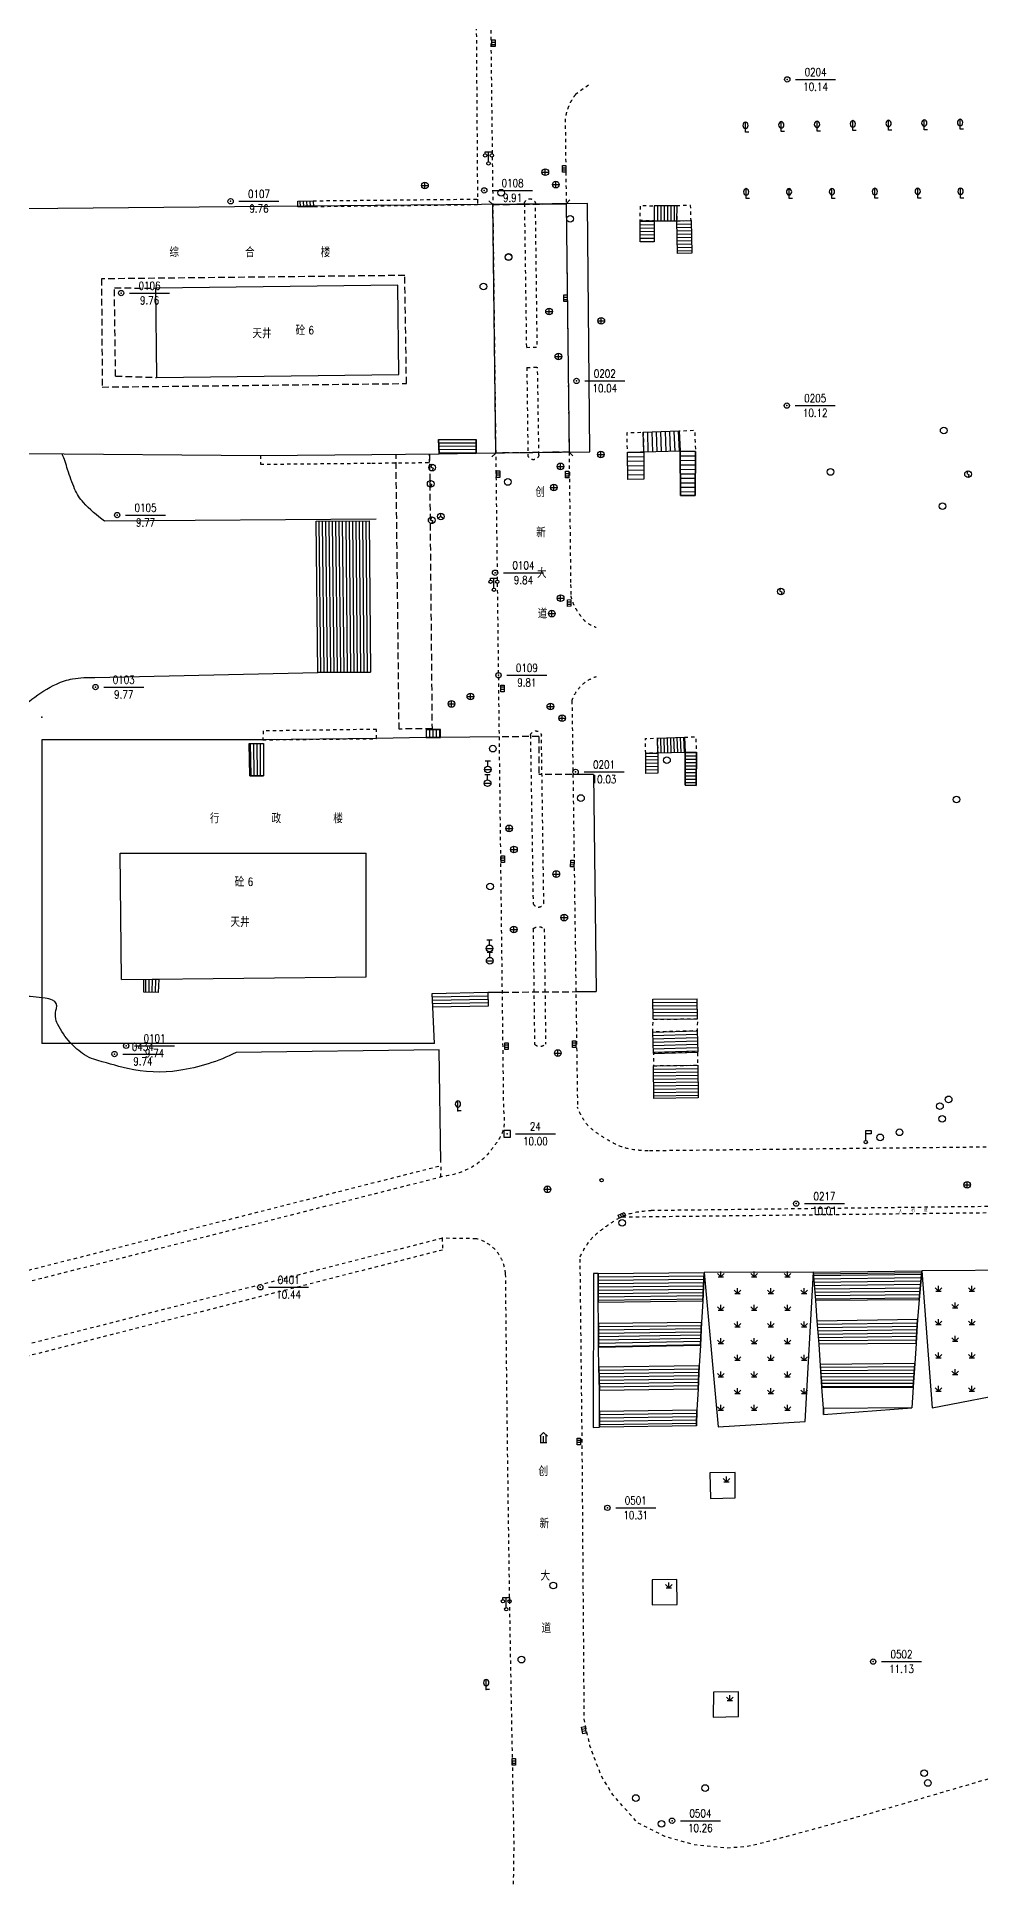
# Model space of a CAD drawing. Extents: x 1059 to 1761, y 608 to 1213.
# Drawn here: x 1408.6 to 1550, y 608.2 to 885.2 of the extents above; entities that cross this region are included whole.
import ezdxf
from ezdxf.enums import TextEntityAlignment as Align

# ---------------------------------------------------------------- set-up
doc = ezdxf.new("R2010")
doc.units = 0
doc.header["$LTSCALE"] = 0.5
doc.header["$PDSIZE"] = 0.2
doc.linetypes.add('X5', pattern=[3, 2, -1])
doc.linetypes.add('X6', pattern=[2, 1, -1])
doc.layers.get('0').update_dxf_attribs({"linetype": 'CONTINUOUS'})
doc.layers.add('ASSIST', color=7, linetype='CONTINUOUS', plot=False)
for name, color, linetype in [('DLDW', 11, 'CONTINUOUS'), ('DLSS', 4, 'CONTINUOUS'), ('GXYZ', 2, 'CONTINUOUS'), ('JMD', 6, 'CONTINUOUS'), ('KZD', 1, 'CONTINUOUS'), ('ZBTZ', 3, 'CONTINUOUS')]:
    doc.layers.add(name, color=color, linetype=linetype)
doc.styles.add('HZ', font='rs.shx', dxfattribs={"width": 0.8, "bigfont": 'hztxt.shx'})
doc.linetypes.add('1161', pattern='A,0,[149,AAA.SHX,S=0.15,R=0,X=0,Y=0],-1.6', length=1.6)
doc.linetypes.add('444', pattern='A,4.5,[145,AAA.SHX,S=1,R=0,X=0,Y=1],4.5,-0.5,[146,AAA.SHX,S=1,R=0,X=0,Y=0],-0.5', length=10)

# ---------------------------------------------------------------- blocks, each defined once
blk = doc.blocks.new('gc117')
blk.add_circle((0, 0), 0.8)
blk.add_point((0, 0))
blk = doc.blocks.new('gc043')
for p, q in [((-1, 0), (1, 0)), ((0, -1), (0, 1))]:
    blk.add_line(p, q)
blk.add_circle((0, 0), 1)
blk = doc.blocks.new('gc188')
blk.add_circle((0, 0), 1)
blk = doc.blocks.new('gc041')
for p, q in [((-1, 0.5), (1, 0.5)), ((-1, -0.5), (-1, 0.5)), ((-0.33, 0.5), (-0.33, -0.5)), ((0.33, 0.5), (0.33, -0.5)), ((1, 0.5), (1, -0.5)), ((1, -0.5), (-1, -0.5))]:
    blk.add_line(p, q)
blk = doc.blocks.new('gc050')
for p, q in [((0, 1), (-0.38, 0.18)), ((-0.38, 0.18), (0.38, -0.18)), ((0, -1), (0.38, -0.18))]:
    blk.add_line(p, q)
blk.add_circle((0, 0), 1)
blk = doc.blocks.new('gc048')
for q in [(-0.87, -0.5), (0, 1), (0.87, -0.5)]:
    blk.add_line((0, 0), q)
blk.add_circle((0, 0), 1)
blk = doc.blocks.new('gc097')
for p, q in [((-1, 2.9), (-1, 3.5)), ((-1, 3.5), (1, 3.5)), ((0, 0.5), (0, 3.5)), ((1, 3.5), (1, 2.9))]:
    blk.add_line(p, q)
for centre in [(-1, 2.4), (0, 0), (1, 2.4)]:
    blk.add_circle(centre, 0.5)
blk = doc.blocks.new('gc133')
for p, q in [((-1, 0), (1, 0)), ((-0.8, 2.6), (0.8, 2.6)), ((0, 1), (0, 2.6))]:
    blk.add_line(p, q)
blk.add_circle((0, 0), 1)
blk = doc.blocks.new('gc143')
for p, q in [((0, 0), (0, 3)), ((1, 0), (0, 0))]:
    blk.add_line(p, q)
for centre, start, end in [((0.225, 2), 102.68038, 257.31962), ((-0.225, 2), 282.68038, 77.31962)]:
    blk.add_arc(centre, 1.025, start, end)
blk = doc.blocks.new('gc170')
at = {"linetype": 'Continuous'}
blk.add_circle((0, 0), 0.5, dxfattribs=at)
blk = doc.blocks.new('gc124')
for p, q in [((-1, 1), (0, 0)), ((-0.8, 0), (0.8, 0)), ((0, 0), (0, 1.6)), ((0, 0), (1, 1))]:
    blk.add_line(p, q)
blk = doc.blocks.new('gc101')
for p, q in [((0, 3), (-1.13, 1.87)), ((-1, 0), (1, 0)), ((-0.8, 0), (-0.8, 2.2)), ((0, 3), (1.13, 1.87)), ((0, 0), (0, 1.85)), ((0.8, 0), (0.8, 2.2))]:
    blk.add_line(p, q)
blk = doc.blocks.new('gc098')
for p, q in [((0, 0.5), (0, 3.5)), ((0, 3.5), (1.6, 3.5)), ((1.6, 2.5), (0, 2.5)), ((1.6, 3.5), (1.6, 2.5))]:
    blk.add_line(p, q)
blk.add_circle((0, 0), 0.5)
blk = doc.blocks.new('gc115')
blk.add_lwpolyline([(-1, -1), (1, -1), (1, 1), (-1, 1)], close=True)
blk.add_point((0, 0))

msp = doc.modelspace()

# ---------------------------------------------------------------- linework, layer by layer
at = {"linetype": 'Continuous'}
for p, q in [((1468.83, 824.8, 10.98), (1468.93, 822.65, 9.8)), ((1468.83, 824.8, 10.98), (1474.46, 824.8, 4.26)), ((1468.93, 822.65, 9.8), (1474.46, 822.73, 9.79)), ((1468.93, 822.65), (1474.46, 822.73)), ((1474.46, 822.73, 9.79), (1474.46, 824.8, 3.97)), ((1442.13, 822.4, 9.79), (1458.8, 822.56, 11)), ((1450.49, 812.54, 8.3), (1450.49, 812.54, 8.3)), ((1466.97, 781.33, 11.02), (1466.97, 780.09, 2.63)), ((1466.97, 781.33, 11.02), (1469.1, 781.33, 1.25)), ((1469.1, 780.09, 9.83), (1469.1, 781.33, 0.86)), ((1440.42, 779.2, 9.81), (1442.57, 779.23, 10.98)), ((1440.42, 779.2, 9.81), (1440.53, 774.38, 9.81)), ((1442.57, 779.23, 10.98), (1442.57, 774.38, 5.16)), ((1469.1, 780.09, 9.83), (1466.97, 780.09, 1.54)), ((1440.53, 774.38, 9.81), (1442.57, 774.38, 7.02)), ((1501.04, 732.75), (1507.69, 732.93))]:
    msp.add_line(p, q, dxfattribs=at)
at = {"linetype": 'Continuous', "flags": 128}
for points, elevation in [([(1505.07, 823.02), (1505.09, 816.41), (1507.32, 816.4), (1507.36, 823.01)], 27.02), ([(1505.79, 777.87), (1505.81, 772.95), (1507.47, 772.93), (1507.5, 777.86)], 12.62)]:
    msp.add_lwpolyline(points, close=True, dxfattribs=dict(at, elevation=elevation))
at = {"linetype": 'Continuous'}
for p in [(1409.34, 783.15), (1471.74, 724.14), (1475.98, 637.37)]:
    msp.add_point(p, dxfattribs=at)
at = {"layer": 'ASSIST', "linetype": 'Continuous'}
for p, q in [((1501, 737.86, 14.39), (1507.65, 737.93, 14.39)), ((1526.55, 678.62, 11.13), (1539.8, 679.61, 11.62))]:
    msp.add_line(p, q, dxfattribs=at)
at = {"layer": 'ASSIST', "linetype": 'Continuous', "flags": 128}
for points in [[(1447.71, 860.53), (1450.05, 860.59), (1450.07, 859.68), (1447.72, 859.66)], [(1476.96, 860.03), (1487.97, 860.14), (1488.41, 822.91), (1477.4, 822.76)], [(1504.59, 859.84), (1501.16, 859.84), (1501.16, 857.58), (1504.58, 857.58)], [(1501.16, 857.58), (1501.14, 854.45), (1499.04, 854.44), (1499.06, 857.62)], [(1504.67, 852.66), (1504.54, 857.58), (1506.69, 857.64), (1506.83, 852.72)], [(1468.93, 822.65), (1468.83, 824.8), (1474.46, 824.8), (1474.46, 822.73)], [(1450.49, 812.54), (1458.4, 812.61), (1458.62, 789.92), (1450.71, 789.84)], [(1469.1, 781.33), (1466.97, 781.33), (1466.97, 780.09), (1469.1, 780.09)], [(1440.42, 779.2), (1442.57, 779.23), (1442.57, 774.38), (1440.53, 774.38)], [(1505.79, 777.87), (1501.71, 777.77), (1501.66, 780), (1505.69, 780.15)], [(1501.71, 777.77), (1501.71, 774.76), (1499.93, 774.73), (1499.89, 777.74)], [(1505.81, 772.95), (1505.79, 777.87), (1507.5, 777.86), (1507.47, 772.93)], [(1424.64, 743.81), (1426.9, 743.85), (1426.8, 741.89), (1424.65, 741.9)], [(1467.97, 739.68), (1467.89, 741.72), (1476.24, 741.9), (1476.27, 739.8)], [(1501.13, 725.99), (1501.08, 730.89), (1507.73, 730.97), (1507.78, 726.06)], [(1492.78, 695.37), (1492.78, 699.72), (1508.67, 699.89), (1508.46, 695.57)], [(1525.39, 695.68), (1525.06, 699.94), (1541.28, 700.16), (1540.91, 695.81)], [(1492.81, 688.62), (1492.79, 692.28), (1508.25, 692.44), (1508.1, 688.93)], [(1525.89, 689.13), (1525.58, 692.65), (1540.66, 692.87), (1540.47, 689.26)], [(1492.97, 682.19), (1492.85, 685.74), (1507.91, 685.92), (1507.76, 682.37)], [(1540, 682.68), (1540.27, 686.25), (1526.07, 686.09), (1526.32, 682.68)], [(1492.95, 676.72), (1492.94, 679.11), (1507.56, 679.28), (1507.5, 676.91)]]:
    msp.add_lwpolyline(points, close=True, dxfattribs=at)
at = {"layer": 'ASSIST', "linetype": 'Continuous', "elevation": 10.09, "flags": 128}
for points in [[(1505.07, 823.02), (1499.6, 822.89), (1499.52, 825.88), (1504.93, 826.08)], [(1499.6, 822.89), (1499.6, 818.85), (1497.2, 818.8), (1497.15, 822.84)], [(1505.09, 816.41), (1505.07, 823.02), (1507.36, 823.01), (1507.32, 816.4)]]:
    msp.add_lwpolyline(points, close=True, dxfattribs=at)
at = {"layer": 'DLSS', "linetype": 'X6'}
for p, q in [((1487.82, 872.87, 9.86), (1488.64, 803.06, 9.85)), ((1450.05, 860.59), (1474.67, 860.84, 11.01)), ((1474.67, 859.97, 11), (1450.07, 859.68)), ((1474.67, 860.84, 11.01), (1474.67, 859.97, 11)), ((1467.48, 821.34, 10.98), (1467.47, 822.64, 11)), ((1442.13, 822.4, 9.79), (1442.12, 821.08, 9.8)), ((1442.12, 821.08, 9.8), (1458.81, 821.25, 11)), ((1458.81, 821.25, 11), (1467.48, 821.34, 10.98)), ((1488.83, 785.59, 9.87), (1489.66, 724.67, 10.01)), ((1442.54, 781.09, 9.83), (1442.49, 779.76, 9.82)), ((1459.5, 781.33, 10.99), (1442.54, 781.09, 9.83)), ((1459.51, 779.94, 11), (1459.5, 781.33, 10.99)), ((1442.49, 779.76, 9.82), (1459.51, 779.94, 11)), ((1490.37, 674.4, 10.3), (1490.06, 702.25, 10.05))]:
    msp.add_line(p, q, dxfattribs=at)
at = {"layer": 'DLSS', "linetype": 'X6', "flags": 128}
for points in [[(1472.37, 1189.65), (1474.67, 860.01)], [(1473.13, 1186.17), (1478.56, 724.18)], [(1481.7, 860.17), (1482, 838.61)], [(1482, 838.61), (1483.63, 838.66), (1483.36, 860.2)], [(1501.16, 859.84), (1501.16, 857.58), (1499.06, 857.62), (1499.1, 859.88), (1501.16, 859.84)], [(1504.54, 857.58), (1506.69, 857.64), (1506.63, 859.89), (1504.59, 859.84), (1504.54, 857.58)], [(1482.06, 835.61), (1483.68, 835.62)], [(1482.06, 835.61), (1482.23, 822.46)], [(1483.88, 822.49), (1483.68, 835.62)], [(1499.52, 825.88), (1499.6, 822.89), (1497.15, 822.84), (1497.09, 825.83), (1499.52, 825.88)], [(1507.36, 823.01), (1505.07, 823.02), (1504.93, 826.08), (1507.23, 826.18), (1507.36, 823.01)], [(1482.6, 780.44), (1483.01, 755.23)], [(1484.62, 755.26), (1484.26, 780.47)], [(1501.66, 780), (1501.71, 777.77), (1499.89, 777.74), (1499.84, 779.97), (1501.66, 780)], [(1507.5, 777.86), (1505.79, 777.87), (1505.69, 780.15), (1507.4, 780.22), (1507.5, 777.86)], [(1483.02, 751.43), (1483.22, 734.13)], [(1484.68, 751.41), (1484.88, 734.15)], [(1571.96, 718.92), (1504.37, 718.17), (1500.28, 718.13)], [(1627.92, 709.72), (1496.26, 708.17)], [(1629.19, 710.73), (1504.77, 709.21), (1500.71, 709.2)], [(1469.38, 705.02), (1406.46, 688.93)], [(1474.46, 704.95), (1469.38, 705.02)], [(1469.42, 703.26), (1406.5, 687.16)]]:
    msp.add_lwpolyline(points, dxfattribs=at)
for points in [[(1489.37, 876.53, 0.0329), (1488.8, 875.69, 0.0329), (1488.35, 874.79, 0.032645), (1488.02, 873.85, 0.032645), (1487.82, 872.87)], [(1481.7, 860.17, -0.193694), (1482.01, 860.71, -0.193694), (1482.61, 860.89, -0.164014), (1483.1, 860.67, -0.164014), (1483.36, 860.2)], [(1483.88, 822.49, -0.193694), (1483.57, 821.94, -0.193694), (1482.97, 821.77, -0.164014), (1482.48, 821.99, -0.164014), (1482.23, 822.46)], [(1488.65, 801.37, 0.033603), (1489.04, 800.15, 0.046736), (1489.46, 799.33, 0.015016), (1489.99, 798.53, 0.016198), (1490.53, 797.83, 0.082961), (1491.21, 797.24, 0.054648), (1492.45, 796.65)], [(1488.83, 785.59, -0.056732), (1489.35, 786.75, -0.056732), (1490.12, 787.77, -0.06275), (1491.21, 788.66, -0.06275), (1492.49, 789.25)], [(1482.6, 780.44, -0.163737), (1482.9, 780.9, -0.163737), (1483.42, 781.09, -0.163737), (1483.94, 780.92, -0.163737), (1484.26, 780.47)], [(1483.01, 755.23, 0.153036), (1483.33, 754.83, 0.153036), (1483.82, 754.68, 0.153036), (1484.31, 754.85, 0.153036), (1484.62, 755.26)], [(1483.02, 751.43, -0.086764), (1483.39, 751.65, -0.086764), (1483.81, 751.74, -0.096747), (1484.28, 751.66, -0.096747), (1484.68, 751.41)], [(1483.22, 734.13, 0.086764), (1483.59, 733.9, 0.086764), (1484.01, 733.82, 0.096747), (1484.47, 733.9, 0.096747), (1484.88, 734.15)], [(1478.56, 724.18, -0.069208), (1478.66, 722.07, -0.09126), (1478.23, 720.52, -0.036322), (1477.7, 719.6, -0.019054), (1476.49, 717.96, -0.106695), (1473.49, 715.52, -0.091657), (1469.18, 714.24)], [(1500.28, 718.13, -0.050934), (1497.32, 718.44, -0.069069), (1495.25, 719.18, -0.021121), (1493.34, 720.29, -0.026343), (1491.9, 721.31, -0.077013), (1490.78, 722.52, -0.052026), (1489.65, 724.66)], [(1490.06, 702.25, -0.043083), (1491.3, 704.37, -0.062377), (1492.45, 705.63, -0.020709), (1493.83, 706.71, -0.017397), (1495.57, 707.87, -0.07517), (1497.63, 708.75, -0.053823), (1500.71, 709.2)], [(1478.86, 699.72, 0.069224), (1478.55, 701.27, 0.069224), (1477.83, 702.67, 0.090856), (1476.35, 704.12, 0.090856), (1474.46, 704.95)], [(1480.07, 608.19, 0.001752), (1480.15, 613.49, 0.007506), (1480.15, 614.73, 0.000164), (1480.05, 620.09, -0.000053), (1479.74, 636.68, -0.001217), (1479.31, 663.67, -0.000912), (1478.89, 699.68)]]:
    msp.add_lwpolyline(points, format="xyb", dxfattribs=at)
for points, elevation in [([(1491.32, 877.94), (1489.37, 876.53)], 10.03), ([(1488.64, 803.06), (1488.65, 801.37)], 9.85), ([(1469.18, 714.24), (1469.22, 715.88), (1406.21, 699.91), (1406.22, 698.25), (1469.22, 714.24)], 10.45), ([(1469.38, 705.02), (1469.42, 703.26)], 10.14), ([(1639.18, 654.02), (1630.04, 650.51), (1621.97, 647.5), (1613.6, 644.46), (1604.81, 641.33), (1595.94, 638.27), (1587.1, 635.33), (1577.99, 632.34), (1569.29, 629.53), (1560.37, 626.74), (1551.36, 623.97), (1542.32, 621.31), (1533.27, 618.68), (1524.71, 616.29), (1516.91, 614.21), (1514.98, 613.78), (1512.1, 613.58), (1507.18, 614.06), (1502.78, 615.31), (1498.66, 617.38), (1494.97, 621.55), (1493.2, 624.48), (1491.53, 628.89), (1490.68, 632.91), (1490.37, 674.4)], 14.1)]:
    msp.add_lwpolyline(points, dxfattribs=dict(at, elevation=elevation))
for points in [[(1500.96, 735.95), (1501, 737.86), (1507.65, 737.93), (1507.6, 736.13)], [(1501.08, 730.89), (1507.73, 730.97), (1507.69, 732.93), (1501.04, 732.75)]]:
    msp.add_lwpolyline(points, close=True, dxfattribs=at)
at = {"layer": 'JMD', "linetype": 'Continuous'}
for p, q in [((1447.71, 860.53), (1450.05, 860.59)), ((1450.07, 859.68), (1447.72, 859.66)), ((1448.05, 860.54), (1448.07, 859.66)), ((1448.55, 860.55), (1448.57, 859.67)), ((1449.05, 860.56), (1449.07, 859.67)), ((1449.55, 860.57), (1449.57, 859.68)), ((1450.05, 860.59), (1450.07, 859.68)), ((1476.96, 860.03), (1476.39, 860.59)), ((1487.97, 860.14), (1488.53, 860.71)), ((1504.59, 859.84), (1501.16, 859.84)), ((1501.16, 859.84), (1501.16, 857.58)), ((1501.66, 859.84), (1501.66, 857.58)), ((1502.16, 859.84), (1502.16, 857.58)), ((1502.66, 859.84), (1502.66, 857.58)), ((1503.16, 859.84), (1503.16, 857.58)), ((1503.66, 859.84), (1503.66, 857.58)), ((1504.16, 859.84), (1504.16, 857.58)), ((1499.04, 854.44), (1499.06, 857.62)), ((1501.15, 856.45), (1499.05, 856.47)), ((1501.15, 855.95), (1499.05, 855.96)), ((1501.16, 857.45), (1499.06, 857.49)), ((1501.15, 856.95), (1499.06, 856.98)), ((1501.16, 857.58), (1501.14, 854.45)), ((1501.16, 857.58), (1504.58, 857.58)), ((1504.54, 857.58), (1506.69, 857.64)), ((1504.67, 852.66), (1504.54, 857.58)), ((1504.55, 857.08), (1506.7, 857.14)), ((1504.56, 856.58), (1506.72, 856.64)), ((1504.58, 856.08), (1506.73, 856.14)), ((1506.69, 857.64), (1506.83, 852.72)), ((1501.15, 854.95), (1499.04, 854.95)), ((1501.14, 854.45), (1499.04, 854.44)), ((1501.15, 855.45), (1499.05, 855.46)), ((1504.59, 855.58), (1506.75, 855.64)), ((1504.61, 855.08), (1506.76, 855.14)), ((1504.62, 854.58), (1506.77, 854.64)), ((1504.63, 854.08), (1506.79, 854.14)), ((1504.65, 853.58), (1506.8, 853.64)), ((1504.66, 853.08), (1506.82, 853.14)), ((1462.71, 847.93, 10.99), (1426.38, 847.5, 9.79)), ((1462.85, 834.55, 10.98), (1462.71, 847.93, 10.99)), ((1426.38, 847.5, 9.33), (1426.51, 834.1, 9.77)), ((1426.51, 834.1, 9.77), (1462.85, 834.55, 10.98)), ((1499.6, 822.89, 10.09), (1499.52, 825.88, 10.09)), ((1500.27, 822.91, 10.09), (1500.19, 825.91, 10.09)), ((1500.94, 822.92, 10.09), (1500.85, 825.93, 10.09)), ((1501.61, 822.94, 10.09), (1501.51, 825.96, 10.09)), ((1502.28, 822.96, 10.09), (1502.18, 825.98, 10.09)), ((1502.95, 822.97, 10.09), (1502.84, 826, 10.09)), ((1503.62, 822.99, 10.09), (1503.5, 826.03, 10.09)), ((1504.29, 823, 10.09), (1504.17, 826.05, 10.09)), ((1504.96, 823.02, 10.09), (1504.83, 826.08, 10.09)), ((1468.93, 822.65), (1468.83, 824.8)), ((1468.83, 824.8), (1474.46, 824.8)), ((1468.86, 824.3), (1474.46, 824.31)), ((1468.88, 823.8), (1474.46, 823.83)), ((1468.9, 823.3), (1474.46, 823.35)), ((1468.93, 822.8), (1474.46, 822.87)), ((1474.46, 824.8), (1474.46, 822.73)), ((1477.4, 822.76), (1476.84, 822.19)), ((1488.41, 822.91), (1488.98, 822.35)), ((1499.6, 822.88, 10.09), (1497.15, 822.83, 10.09)), ((1497.2, 818.8, 10.09), (1497.15, 822.84, 10.09)), ((1505.07, 823.02, 10.09), (1499.6, 822.89, 10.09)), ((1499.6, 822.89, 10.09), (1499.6, 818.85, 10.09)), ((1505.09, 816.41, 10.09), (1505.07, 823.02, 10.09)), ((1505.07, 823.02, 10.09), (1507.36, 823.01, 10.09)), ((1507.36, 823.01, 10.09), (1507.32, 816.4, 10.09)), ((1499.6, 822.21, 10.09), (1497.16, 822.16, 10.09)), ((1499.6, 821.54, 10.09), (1497.17, 821.49, 10.09)), ((1499.6, 820.87, 10.09), (1497.17, 820.81, 10.09)), ((1499.6, 820.19, 10.09), (1497.18, 820.14, 10.09)), ((1505.07, 822.35, 10.09), (1507.36, 822.34, 10.09)), ((1505.07, 821.68, 10.09), (1507.36, 821.67, 10.09)), ((1505.07, 821.01, 10.09), (1507.35, 820.99, 10.09)), ((1505.08, 820.34, 10.09), (1507.35, 820.32, 10.09)), ((1499.6, 819.52, 10.09), (1497.19, 819.47, 10.09)), ((1505.08, 819.67, 10.09), (1507.34, 819.65, 10.09)), ((1505.08, 819, 10.09), (1507.34, 818.98, 10.09)), ((1505.08, 818.32, 10.09), (1507.34, 818.31, 10.09)), ((1505.09, 817.65, 10.09), (1507.33, 817.64, 10.09)), ((1505.09, 816.98, 10.09), (1507.33, 816.97, 10.09)), ((1450.49, 812.54), (1458.4, 812.61)), ((1450.9, 812.54), (1451.12, 789.85)), ((1451.4, 812.54), (1451.62, 789.85)), ((1451.9, 812.55), (1452.12, 789.86)), ((1452.4, 812.55), (1452.62, 789.86)), ((1452.9, 812.56), (1453.12, 789.87)), ((1453.4, 812.56), (1453.62, 789.87)), ((1453.9, 812.57), (1454.12, 789.88)), ((1454.4, 812.57), (1454.62, 789.88)), ((1454.9, 812.58), (1455.12, 789.89)), ((1455.4, 812.58), (1455.62, 789.89)), ((1455.9, 812.59), (1456.12, 789.9)), ((1456.4, 812.59), (1456.62, 789.9)), ((1456.9, 812.6), (1457.12, 789.91)), ((1457.4, 812.6), (1457.62, 789.91)), ((1457.9, 812.61), (1458.12, 789.92)), ((1458.4, 812.61), (1458.62, 789.92)), ((1458.62, 789.92), (1450.71, 789.84)), ((1469.1, 781.33), (1466.97, 781.33)), ((1466.97, 781.33), (1466.97, 780.09)), ((1467.47, 781.33), (1467.47, 780.09)), ((1467.97, 781.33), (1467.97, 780.09)), ((1468.47, 781.33), (1468.47, 780.09)), ((1468.97, 781.33), (1468.97, 780.09)), ((1440.42, 779.2), (1442.57, 779.23)), ((1440.57, 779.2), (1440.67, 774.38)), ((1441.07, 779.21), (1441.15, 774.38)), ((1441.57, 779.22), (1441.62, 774.38)), ((1442.07, 779.22), (1442.1, 774.38)), ((1442.57, 779.23), (1442.57, 774.38)), ((1466.97, 780.09), (1469.1, 780.09)), ((1501.66, 780), (1505.69, 780.15)), ((1501.71, 777.77), (1501.66, 780)), ((1502.21, 777.78), (1502.15, 780.02)), ((1502.71, 777.8), (1502.65, 780.04)), ((1503.21, 777.81), (1503.14, 780.06)), ((1503.71, 777.82), (1503.64, 780.08)), ((1504.21, 777.83), (1504.13, 780.09)), ((1504.71, 777.84), (1504.62, 780.11)), ((1505.21, 777.86), (1505.12, 780.13)), ((1505.71, 777.87), (1505.61, 780.15)), ((1501.71, 777.76), (1499.89, 777.73)), ((1499.93, 774.73), (1499.89, 777.74)), ((1501.71, 777.26), (1499.9, 777.23)), ((1501.71, 776.76), (1499.9, 776.73)), ((1501.71, 776.26), (1499.91, 776.23)), ((1501.71, 775.76), (1499.91, 775.73)), ((1505.79, 777.87), (1501.71, 777.77)), ((1501.71, 777.77), (1501.71, 774.76)), ((1505.81, 772.95), (1505.79, 777.87)), ((1505.79, 777.87), (1507.5, 777.86)), ((1505.79, 777.37), (1507.5, 777.36)), ((1505.79, 776.87), (1507.49, 776.86)), ((1505.79, 776.37), (1507.49, 776.36)), ((1505.8, 775.87), (1507.49, 775.86)), ((1507.5, 777.86), (1507.47, 772.93)), ((1442.57, 774.38), (1440.53, 774.38)), ((1492.05, 774.58, 10.11), (1488.98, 774.58, 7.82)), ((1492.05, 774.58, 10.11), (1492.47, 742.03, 10.09)), ((1501.71, 775.26), (1499.92, 775.23)), ((1501.71, 774.76), (1499.93, 774.73)), ((1505.8, 775.37), (1507.49, 775.36)), ((1505.8, 774.87), (1507.48, 774.86)), ((1505.8, 774.37), (1507.48, 774.36)), ((1505.8, 773.87), (1507.48, 773.86)), ((1505.81, 773.37), (1507.47, 773.36)), ((1421.27, 743.8, 9.8), (1421.08, 762.76, 9.79)), ((1421.08, 762.76, 9.79), (1457.97, 762.76, 1.41)), ((1457.97, 744.2, 11), (1457.97, 762.76, 2.51)), ((1421.27, 743.8, 9.8), (1457.97, 744.2, 11)), ((1424.64, 743.81), (1426.9, 743.85)), ((1424.9, 743.81), (1424.9, 741.9)), ((1425.4, 743.82), (1425.37, 741.9)), ((1425.9, 743.83), (1425.85, 741.9)), ((1426.4, 743.84), (1426.33, 741.9)), ((1426.9, 743.85), (1426.8, 741.89)), ((1426.8, 741.89), (1424.65, 741.9)), ((1467.89, 741.72), (1476.24, 741.9)), ((1467.97, 739.68), (1467.89, 741.72)), ((1467.91, 741.22), (1476.25, 741.39)), ((1467.93, 740.72), (1476.26, 740.88)), ((1467.95, 740.22), (1476.26, 740.36)), ((1467.97, 739.72), (1476.27, 739.85)), ((1476.24, 741.9), (1476.27, 739.8)), ((1500.97, 740.86, 14.39), (1507.62, 740.93, 14.39)), ((1501, 737.86, 14.39), (1500.97, 740.86, 14.39)), ((1500.97, 740.36, 14.39), (1507.62, 740.43, 14.39)), ((1500.98, 739.86, 14.39), (1507.63, 739.93, 14.39)), ((1507.65, 737.93, 14.39), (1507.62, 740.93, 14.39)), ((1500.98, 739.36, 14.39), (1507.63, 739.43, 14.39)), ((1500.99, 738.86, 14.39), (1507.64, 738.93, 14.39)), ((1500.99, 738.36, 14.39), (1507.64, 738.43, 14.39)), ((1500.96, 735.95), (1507.6, 736.13)), ((1501.04, 732.75), (1500.96, 735.95)), ((1500.97, 735.45), (1507.62, 735.63)), ((1500.98, 734.95), (1507.63, 735.13)), ((1501, 734.45), (1507.64, 734.63)), ((1501.01, 733.95), (1507.66, 734.13)), ((1507.6, 736.13), (1507.69, 732.93)), ((1501.02, 733.45), (1507.67, 733.63)), ((1501.04, 732.95), (1507.68, 733.13)), ((1501.08, 730.89), (1507.73, 730.97)), ((1501.13, 725.99), (1501.08, 730.89)), ((1501.09, 730.4), (1507.73, 730.47)), ((1501.09, 729.9), (1507.74, 729.97)), ((1501.1, 729.4), (1507.74, 729.47)), ((1501.1, 728.9), (1507.75, 728.97)), ((1501.11, 728.4), (1507.76, 728.47)), ((1507.73, 730.97), (1507.78, 726.06)), ((1501.11, 727.9), (1507.76, 727.97)), ((1501.12, 727.4), (1507.77, 727.47)), ((1501.12, 726.9), (1507.77, 726.97)), ((1501.13, 726.4), (1507.78, 726.47)), ((1492.78, 699.72), (1508.67, 699.89)), ((1492.78, 699.72), (1492.78, 695.37)), ((1492.78, 695.37), (1492.78, 699.72)), ((1492.78, 699.22), (1508.65, 699.39)), ((1492.78, 698.72), (1508.63, 698.9)), ((1492.78, 698.22), (1508.6, 698.4)), ((1508.46, 695.57), (1508.67, 699.89)), ((1508.67, 699.89), (1508.46, 695.57)), ((1525.06, 699.94), (1541.28, 700.16)), ((1525.39, 695.68), (1525.06, 699.94)), ((1525.08, 699.67), (1541.26, 699.89)), ((1525.1, 699.44), (1541.24, 699.65)), ((1525.14, 698.94), (1541.2, 699.14)), ((1525.18, 698.44), (1541.15, 698.63)), ((1525.22, 697.95), (1541.11, 698.12)), ((1540.91, 695.81), (1541.28, 700.16)), ((1541.28, 700.16), (1540.91, 695.81)), ((1492.78, 697.72), (1508.58, 697.9)), ((1492.78, 697.22), (1508.55, 697.41)), ((1492.78, 696.72), (1508.53, 696.91)), ((1492.78, 696.22), (1508.5, 696.42)), ((1492.78, 695.72), (1508.48, 695.92)), ((1525.26, 697.45), (1541.06, 697.61)), ((1525.3, 696.95), (1541.02, 697.1)), ((1525.33, 696.45), (1540.98, 696.59)), ((1525.37, 695.95), (1540.93, 696.08)), ((1492.79, 692.28), (1508.25, 692.44)), ((1508.1, 688.93), (1508.25, 692.44)), ((1508.25, 692.44), (1508.1, 688.93)), ((1525.58, 692.65), (1540.66, 692.87)), ((1525.89, 689.13), (1525.58, 692.65)), ((1540.47, 689.26), (1540.66, 692.87)), ((1540.66, 692.87), (1540.47, 689.26)), ((1492.79, 692.28), (1492.81, 688.62)), ((1492.81, 688.62), (1492.79, 692.28)), ((1492.79, 691.78), (1508.23, 691.96)), ((1492.8, 691.28), (1508.21, 691.48)), ((1492.8, 690.78), (1508.19, 691)), ((1492.8, 690.28), (1508.17, 690.52)), ((1492.81, 689.78), (1508.15, 690.05)), ((1525.62, 692.16), (1540.63, 692.36)), ((1525.67, 691.66), (1540.61, 691.85)), ((1525.71, 691.16), (1540.58, 691.34)), ((1525.75, 690.66), (1540.55, 690.83)), ((1525.8, 690.16), (1540.52, 690.32)), ((1525.84, 689.67), (1540.5, 689.81)), ((1492.81, 689.28), (1508.13, 689.57)), ((1492.81, 688.78), (1508.11, 689.09)), ((1525.88, 689.17), (1540.47, 689.3)), ((1492.85, 685.74), (1507.91, 685.92)), ((1492.85, 685.74), (1492.97, 682.19)), ((1492.97, 682.19), (1492.85, 685.74)), ((1492.86, 685.24), (1507.89, 685.42)), ((1492.88, 684.74), (1507.87, 684.92)), ((1492.9, 684.24), (1507.85, 684.42)), ((1507.76, 682.37), (1507.91, 685.92)), ((1507.91, 685.92), (1507.76, 682.37)), ((1540.27, 686.25), (1526.07, 686.09)), ((1526.07, 686.09), (1526.32, 682.68)), ((1540.23, 685.76), (1526.1, 685.62)), ((1540.19, 685.26), (1526.14, 685.14)), ((1540.15, 684.76), (1526.17, 684.67)), ((1540.12, 684.26), (1526.21, 684.19)), ((1540, 682.68), (1540.27, 686.25)), ((1540, 682.68), (1540.27, 686.25)), ((1540, 682.68), (1540.27, 686.25)), ((1492.92, 683.74), (1507.82, 683.92)), ((1492.93, 683.24), (1507.8, 683.42)), ((1492.95, 682.74), (1507.78, 682.92)), ((1492.97, 682.24), (1507.76, 682.42)), ((1540.08, 683.76), (1526.24, 683.71)), ((1540.04, 683.26), (1526.28, 683.24)), ((1540.01, 682.76), (1526.31, 682.76)), ((1492.94, 679.11), (1507.56, 679.28)), ((1492.94, 679.11), (1492.95, 676.72)), ((1492.95, 676.72), (1492.94, 679.11)), ((1492.94, 679.11), (1492.98, 679.11)), ((1492.95, 676.72), (1492.94, 679.11)), ((1492.95, 676.72), (1492.94, 679.11)), ((1492.95, 678.61), (1507.55, 678.78)), ((1492.95, 678.61), (1492.98, 678.61)), ((1507.5, 676.91), (1507.56, 679.28)), ((1507.56, 679.28), (1507.5, 676.91)), ((1539.8, 679.61, 11.62), (1526.55, 679.51, 11.58)), ((1526.55, 679.51, 11.58), (1526.55, 678.62, 11.13)), ((1492.95, 678.11), (1507.54, 678.29)), ((1492.95, 678.11), (1492.99, 678.11)), ((1492.95, 677.61), (1507.53, 677.79)), ((1492.95, 677.61), (1492.99, 677.61)), ((1492.95, 677.11), (1507.51, 677.3)), ((1492.95, 677.11), (1492.99, 677.11))]:
    msp.add_line(p, q, dxfattribs=at)
at = {"layer": 'JMD', "linetype": 'X5'}
for p, q in [((1476.96, 860.03), (1487.97, 860.14)), ((1463.76, 849.39, 11), (1418.28, 848.88, 9.8)), ((1418.28, 848.88, 9.8), (1418.4, 832.66, 9.8)), ((1464.02, 833.19, 11), (1463.76, 849.39, 11)), ((1420.4, 834.31, 9.81), (1420.22, 847.52, 9.81)), ((1420.22, 847.52, 9.81), (1426.38, 847.5, 9.33)), ((1420.4, 834.31, 9.81), (1426.51, 834.1, 9.77)), ((1418.4, 832.66, 9.8), (1464.02, 833.19, 11)), ((1467.47, 822.64, 11), (1467.85, 781.41, 10.59)), ((1488.41, 822.91), (1477.4, 822.76)), ((1462.91, 781.38, 10.98), (1462.45, 822.6, 11.11)), ((1467.85, 781.41, 10.59), (1462.91, 781.38, 10.98)), ((1483.85, 780.27, 10.17), (1483.85, 774.58, 1.74)), ((1488.82, 774.58, 7.71), (1483.85, 774.58, 4.02)), ((1478.35, 741.92), (1489.43, 742))]:
    msp.add_line(p, q, dxfattribs=at)
at = {"layer": 'JMD', "linetype": 'Continuous', "flags": 128}
msp.add_lwpolyline([(1406.8, 822.7), (1442.13, 822.4), (1458.8, 822.56), (1468.93, 822.65), (1474.46, 822.73), (1491.51, 822.95), (1491.16, 860.17), (1406.46, 859.37)], close=True, dxfattribs=at)
at = {"layer": 'JMD', "linetype": '444'}
msp.add_lwpolyline([(1418.74, 812.55, -0.050044), (1415.57, 815.35, -0.087886), (1414.26, 817.38, -0.024662), (1413.2, 820.29, 0.014532), (1412.4, 822.65, 0.028423)], format="xyb", dxfattribs=at)
at = {"layer": 'JMD', "linetype": '444', "flags": 128}
for points in [[(1459.47, 812.85), (1418.74, 812.55)], [(1417.29, 789.12), (1450.71, 789.84), (1458.62, 789.92)], [(1468.91, 733.28), (1438.46, 732.88)], [(1469.19, 716.4), (1468.91, 733.28)], [(1508.67, 699.89), (1508.46, 695.57), (1508.25, 692.44), (1508.1, 688.93), (1507.91, 685.87), (1507.76, 682.37), (1507.56, 679.28), (1507.5, 676.91)], [(1541.28, 700.16), (1540.91, 695.81), (1540.66, 692.83), (1540.47, 689.26), (1540.27, 686.25), (1540, 682.68), (1539.8, 679.61)]]:
    msp.add_lwpolyline(points, dxfattribs=at)
for points in [[(1404.46, 744.34, 0.069269), (1404.57, 745.26, 0.079063), (1404.44, 746.07, 0.312585), (1402.94, 747.18, -0.238359), (1400.88, 748.3, -0.148802), (1399.7, 752.02, -0.110706), (1400.78, 757.11, -0.095471), (1402.61, 759.68, 0.13644), (1403.76, 761.6, 0.05228), (1404.22, 764.44, 0.039359), (1404.14, 768.25, 0.072558), (1403.42, 771.16, -0.068812), (1402.63, 774.23, -0.101935), (1403.03, 778.72, -0.088582), (1405.37, 783.33, -0.066111), (1407.85, 785.84, -0.053533), (1411.55, 788.13, -0.069305), (1413.95, 788.9, -0.05225), (1417.29, 789.12)], [(1438.46, 732.88, -0.080634), (1429.9, 730.17, -0.09393), (1422.18, 730.49, -0.019283), (1417.13, 731.87, -0.066872), (1415.76, 732.52, -0.068333), (1413.57, 734.4, -0.060657), (1411.72, 737.07, -0.201782), (1411.52, 739.47, 0.386716), (1410.95, 740.73, 0.070586), (1409.83, 741.04, 0.022831), (1406.27, 741.33, 0.010588), (1405.25, 741.34, 0.010178), (1404.19, 741.31)]]:
    msp.add_lwpolyline(points, format="xyb", dxfattribs=at)
at = {"layer": 'JMD', "linetype": 'Continuous', "flags": 128}
for points, elevation in [([(1477.9, 780.2), (1469.1, 780.09), (1466.97, 780.09), (1459.51, 779.94), (1442.49, 779.76), (1409.34, 779.76)], 10.17), ([(1442.49, 779.76), (1409.34, 779.76), (1409.34, 741.72)], 9.82), ([(1409.34, 741.72), (1409.34, 734.25)], 9.82)]:
    msp.add_lwpolyline(points, dxfattribs=dict(at, elevation=elevation))
at = {"layer": 'JMD', "linetype": 'X5', "elevation": 10.17, "flags": 128}
msp.add_lwpolyline([(1483.85, 780.27), (1477.9, 780.2)], dxfattribs=at)
at = {"layer": 'JMD', "linetype": 'Continuous', "flags": 128}
for points in [[(1468.21, 734.25), (1467.97, 739.68), (1467.89, 741.72), (1476.24, 741.9), (1478.35, 741.92)], [(1489.43, 742), (1492.47, 742.03)], [(1468.21, 734.25), (1409.34, 734.25)]]:
    msp.add_lwpolyline(points, dxfattribs=at)
at = {"layer": 'JMD', "linetype": '444', "flags": 128}
for points, elevation in [([(1492.95, 676.72), (1492.94, 679.11), (1492.97, 682.19), (1492.85, 685.74), (1492.81, 688.62), (1492.79, 692.28), (1492.78, 695.37), (1492.78, 699.72)], 10.43), ([(1526.55, 678.62), (1526.55, 679.51), (1526.32, 682.68), (1525.89, 689.13), (1525.58, 692.65), (1525.39, 695.68), (1525.06, 699.94)], 11.13)]:
    msp.add_lwpolyline(points, dxfattribs=dict(at, elevation=elevation))
at = {"layer": 'KZD', "linetype": 'Continuous'}
for p, q in [((1522.37, 878.79), (1528.37, 878.79)), ((1476.93, 862.14), (1482.93, 862.14)), ((1438.9, 860.51), (1444.9, 860.51)), ((1422.49, 846.76), (1428.49, 846.76)), ((1490.76, 833.57), (1496.76, 833.57)), ((1522.31, 829.88), (1528.31, 829.88)), ((1421.89, 813.46), (1427.89, 813.46)), ((1421.89, 813.46), (1427.89, 813.46)), ((1478.56, 804.82), (1484.56, 804.82)), ((1479.07, 789.45), (1485.07, 789.45)), ((1418.62, 787.67), (1424.62, 787.67)), ((1490.64, 774.94), (1496.64, 774.94)), ((1421.49, 732.65), (1427.49, 732.65)), ((1423.24, 733.88), (1429.24, 733.88)), ((1480.35, 720.67), (1486.35, 720.67)), ((1523.7, 710.21), (1529.7, 710.21)), ((1443.35, 697.67), (1449.35, 697.67)), ((1495.4, 664.6), (1501.4, 664.6)), ((1535.25, 641.54), (1541.25, 641.54)), ((1505.09, 617.69), (1511.09, 617.69))]:
    msp.add_line(p, q, dxfattribs=at)
at = {"layer": 'ZBTZ', "linetype": '1161', "flags": 128}
for points, elevation in [([(1492.01, 676.66), (1492.95, 676.72), (1492.94, 679.11), (1492.97, 682.19), (1492.85, 685.74), (1492.81, 688.62), (1492.79, 692.28), (1492.78, 695.37), (1492.78, 699.72), (1492.06, 699.72)], 10.41), ([(1510.04, 636.97), (1510, 633.23), (1513.82, 633.29), (1513.8, 636.99)], 10.39)]:
    msp.add_lwpolyline(points, close=True, dxfattribs=dict(at, elevation=elevation))
for points in [[(1508.67, 699.89), (1510.74, 676.73), (1523.83, 677.55), (1525.06, 699.94)], [(1541.28, 700.16), (1542.84, 679.59), (1555.78, 682.08), (1557.36, 700.26)], [(1509.5, 669.83), (1509.6, 666), (1513.3, 666.11), (1513.29, 669.88)], [(1500.84, 653.81), (1500.84, 650.08), (1504.62, 650.12), (1504.58, 653.84)]]:
    msp.add_lwpolyline(points, close=True, dxfattribs=at)

# ---------------------------------------------------------------- block references
at = {"layer": 'DLDW', "linetype": 'Continuous', "xscale": 0.5, "yscale": 0.5}
for name, p in [('gc097', (1476.32, 866.2, 9.95)), ('gc097', (1477.13, 802.26, 9.81)), ('gc098', (1532.89, 719.45, 16.39)), ('gc101', (1484.58, 674.4)), ('gc097', (1478.98, 649.39, 9.99))]:
    msp.add_blockref(name, p, dxfattribs=at)
at = {"layer": 'GXYZ', "linetype": 'Continuous', "yscale": 0.5, "zscale": 0.5}
for p, xscale, rotation in [((1477.07, 884.2, 9.8), 0.5, 90), ((1487.66, 865.39, 9.84), 0.5, 90), ((1487.85, 845.97, 9.85), 0.5, 90), ((1477.79, 819.6, 9.86), 0.5, 270), ((1488.13, 819.53, 9.83), 0.5, 90.30482313208763), ((1488.41, 800.28, 9.84), 0.5, 90.74180351830509), ((1478.4, 787.47, 9.87), 0.5, 270), ((1478.46, 761.85, 9.87), 0.5, 270), ((1488.88, 761.21, 9.86), 0.5, 88.65841439709803), ((1479.01, 733.84, 9.9), 0.5, 90), ((1489.16, 734.14, 9.92), 0.5, 90), ((1496.3, 708.47, 10.07), 0.5, 24.80760750412866), ((1489.86, 674.54, 10.17), 0.5, 270), ((1490.62, 631.26, 9.8), 0.4999999999999999, 279.7402595799414), ((1480.11, 626.49, 9.6), 0.5, 90)]:
    msp.add_blockref('gc041', p, dxfattribs=dict(at, xscale=xscale, rotation=rotation))
at = {"layer": 'GXYZ', "linetype": 'Continuous', "xscale": 0.5, "yscale": 0.5}
for name, p in [('gc043', (1484.84, 864.89, 9.86)), ('gc043', (1466.79, 862.89, 9.49)), ('gc188', (1478.22, 861.8, 9.86)), ('gc043', (1486.42, 863.01, 9.85)), ('gc188', (1488.55, 857.89, 10)), ('gc188', (1479.31, 852.14, 9.89)), ('gc188', (1479.31, 852.14, 9.89)), ('gc188', (1479.34, 852.16, 9.89)), ('gc188', (1475.55, 847.73, 9.98)), ('gc043', (1485.4, 844, 9.88)), ('gc043', (1493.23, 842.59, 10.08)), ('gc043', (1486.8, 837.23, 9.85)), ('gc188', (1544.58, 826.15, 10.1)), ('gc043', (1493.15, 822.54, 10.08)), ('gc050', (1467.86, 820.58, 9.79)), ('gc043', (1487.11, 820.76, 9.88)), ('gc188', (1527.61, 819.93, 10.07)), ('gc050', (1548.23, 819.6, 10.1)), ('gc050', (1467.65, 818.15, 9.8)), ('gc188', (1479.23, 818.43, 9.88)), ('gc043', (1486.11, 817.6, 9.88)), ('gc188', (1544.4, 814.8, 10.07)), ('gc050', (1467.8, 812.68, 9.79)), ('gc048', (1469.16, 813.26, 9.8)), ('gc043', (1487.14, 800.99, 9.86)), ('gc050', (1520.17, 801.99, 10.08)), ('gc043', (1485.82, 798.68, 9.84)), ('gc043', (1473.6, 786.27, 9.81)), ('gc043', (1470.77, 785.14, 9.82)), ('gc043', (1485.6, 784.75, 9.88)), ('gc043', (1487.36, 783, 9.86)), ('gc188', (1476.97, 778.44, 9.98)), ('gc133', (1476.21, 775.31, 10.02)), ('gc188', (1503.08, 776.7, 10.16)), ('gc133', (1476.19, 773.27, 10.03)), ('gc188', (1490.18, 771.03, 10.03)), ('gc188', (1546.49, 770.8, 10.13)), ('gc043', (1479.43, 766.48, 9.87)), ('gc043', (1480.14, 763.31, 9.88)), ('gc043', (1486.49, 759.64, 9.89)), ('gc188', (1476.55, 757.76, 10.04)), ('gc043', (1487.68, 753.1, 9.86)), ('gc043', (1480.1, 751.32, 9.89)), ('gc133', (1476.46, 748.49, 10.04)), ('gc133', (1476.5, 746.64, 10.04)), ('gc043', (1486.72, 732.8, 9.99)), ('gc188', (1545.32, 725.85, 10.12)), ('gc188', (1544.02, 724.83, 10.11)), ('gc188', (1544.36, 722.93, 10.1)), ('gc188', (1535.06, 720.15, 10.11)), ('gc188', (1537.95, 720.91, 10.11)), ('gc043', (1485.18, 712.36, 10.16)), ('gc043', (1548.09, 713.04, 9.98)), ('gc188', (1496.36, 707.33, 10.22)), ('gc188', (1486.04, 652.95, 10.02)), ('gc188', (1481.25, 641.84, 9.88)), ('gc188', (1541.66, 624.82, 11.26)), ('gc188', (1542.19, 623.34, 11.26)), ('gc188', (1498.42, 621.08, 10.19)), ('gc188', (1508.8, 622.58, 10.37)), ('gc188', (1502.26, 617.23, 10.22))]:
    msp.add_blockref(name, p, dxfattribs=at)
at = {"layer": 'JMD', "linetype": 'Continuous', "xscale": 0.5, "yscale": 0.5}
msp.add_blockref('gc170', (1493.27, 713.73, 10.15), dxfattribs=at)
at = {"layer": 'KZD', "linetype": 'Continuous', "xscale": 0.5, "yscale": 0.5}
for name, p in [('gc117', (1521.12, 878.79, 10.14)), ('gc117', (1475.68, 862.14, 9.91)), ('gc117', (1437.65, 860.51, 9.76)), ('gc117', (1421.24, 846.76, 9.76)), ('gc117', (1489.51, 833.57, 10.04)), ('gc117', (1521.06, 829.88, 10.12)), ('gc117', (1420.64, 813.46, 9.77)), ('gc117', (1420.64, 813.46, 9.77)), ('gc117', (1477.31, 804.82, 9.84)), ('gc117', (1477.82, 789.45, 9.81)), ('gc117', (1417.38, 787.67, 9.77)), ('gc117', (1489.39, 774.94, 10.03)), ('gc117', (1421.99, 733.88, 9.74)), ('gc117', (1420.24, 732.65, 9.74)), ('gc115', (1479.1, 720.67, 10)), ('gc117', (1522.45, 710.21, 10.01)), ('gc117', (1442.1, 697.67, 10.44)), ('gc117', (1494.15, 664.6, 10.31)), ('gc117', (1534, 641.54, 11.13)), ('gc117', (1503.84, 617.69, 10.26))]:
    msp.add_blockref(name, p, dxfattribs=at)
at = {"layer": 'ZBTZ', "linetype": 'Continuous', "xscale": 0.5, "yscale": 0.5}
for name, p in [('gc143', (1520.22, 870.97, 10.11)), ('gc143', (1525.58, 871.04, 10.11)), ('gc143', (1530.95, 871.11, 10.11)), ('gc143', (1536.31, 871.18, 10.11)), ('gc143', (1541.67, 871.25, 10.11)), ('gc143', (1547.04, 871.32, 10.11)), ('gc143', (1514.86, 870.89, 10.11)), ('gc143', (1514.96, 860.92, 10.06)), ('gc143', (1521.39, 860.93, 10.06)), ('gc143', (1527.82, 860.95, 10.06)), ('gc143', (1534.25, 860.97, 10.06)), ('gc143', (1540.68, 860.99, 10.06)), ('gc143', (1547.11, 861, 10.1)), ('gc143', (1471.74, 724.14)), ('gc124', (1511.17, 699.23)), ('gc124', (1516.17, 699.23)), ('gc124', (1521.17, 699.23)), ('gc124', (1513.67, 696.73)), ('gc124', (1518.67, 696.73)), ('gc124', (1523.67, 696.73)), ('gc124', (1543.78, 697.09)), ('gc124', (1546.28, 694.59)), ('gc124', (1548.78, 697.09)), ('gc124', (1511.17, 694.23)), ('gc124', (1513.67, 691.73)), ('gc124', (1516.17, 694.23)), ('gc124', (1518.67, 691.73)), ('gc124', (1521.17, 694.23)), ('gc124', (1523.67, 691.73)), ('gc124', (1543.78, 692.09)), ('gc124', (1548.78, 692.09)), ('gc124', (1511.17, 689.23)), ('gc124', (1516.17, 689.23)), ('gc124', (1521.17, 689.23)), ('gc124', (1546.28, 689.59)), ('gc124', (1513.67, 686.73)), ('gc124', (1518.67, 686.73)), ('gc124', (1523.67, 686.73)), ('gc124', (1543.78, 687.09)), ('gc124', (1548.78, 687.09)), ('gc124', (1511.17, 684.23)), ('gc124', (1516.17, 684.23)), ('gc124', (1521.17, 684.23)), ('gc124', (1546.28, 684.59)), ('gc124', (1513.67, 681.73)), ('gc124', (1518.67, 681.73)), ('gc124', (1523.67, 681.73)), ('gc124', (1543.78, 682.09)), ('gc124', (1548.78, 682.09)), ('gc124', (1511.17, 679.23)), ('gc124', (1516.17, 679.23)), ('gc124', (1521.17, 679.23)), ('gc124', (1512, 668.5)), ('gc124', (1503.34, 652.58)), ('gc143', (1475.98, 637.37)), ('gc124', (1512.5, 635.73))]:
    msp.add_blockref(name, p, dxfattribs=at)

# ---------------------------------------------------------------- texts
at = {"layer": 'DLSS', "linetype": 'Continuous', "style": 'HZ', "width": 0.8}
for s, height, p in [('创', 1.5, (1483.35, 816.19)), ('新', 1.5, (1483.47, 810.11)), ('大', 1.5, (1483.59, 804.03)), ('道', 1.5, (1483.71, 797.95)), ('人', 0.5, (1537.81, 708.85)), ('行', 0.5, (1539.72, 708.91)), ('道', 0.5, (1541.62, 708.98)), ('创', 1.5, (1483.81, 669.35)), ('新', 1.5, (1483.96, 661.51)), ('大', 1.5, (1484.11, 653.67)), ('道', 1.5, (1484.26, 645.83))]:
    msp.add_text(s, height=height, dxfattribs=at).set_placement(p)
at = {"layer": 'JMD', "linetype": 'Continuous', "style": 'HZ', "width": 0.8}
for s, p in [('综', (1428.47, 852.13)), ('合', (1439.82, 852.13)), ('楼', (1451.16, 852.13)), ('行', (1434.54, 767.25)), ('政', (1443.79, 767.25)), ('楼', (1453.04, 767.25))]:
    msp.add_text(s, height=1.5, dxfattribs=at).set_placement(p)
for p in [(1448.83, 841.19), (1439.7, 758.48)]:
    msp.add_text('砼', height=1.5, dxfattribs=at).set_placement(p, align=Align.MIDDLE_RIGHT)
for p in [(1442.35, 840.78), (1439.06, 752.52)]:
    msp.add_text('天井', height=1.5, dxfattribs=at).set_placement(p, align=Align.MIDDLE)
for p in [(1449.33, 841.19), (1440.2, 758.48)]:
    msp.add_text('6', height=1.2, dxfattribs=at).set_placement(p, align=Align.MIDDLE_LEFT)
at = {"layer": 'KZD', "linetype": 'Continuous', "style": 'HZ', "width": 0.8}
for s, p in [('10.14', (1525.37, 877.69)), ('0204', (1525.37, 879.89)), ('0107', (1441.9, 861.61)), ('0108', (1479.93, 863.24)), ('9.91', (1479.93, 861.04)), ('9.76', (1441.9, 859.41)), ('0106', (1425.49, 847.86)), ('9.76', (1425.49, 845.66)), ('0202', (1493.76, 834.67)), ('10.04', (1493.76, 832.47)), ('0205', (1525.31, 830.98)), ('10.12', (1525.31, 828.78)), ('0105', (1424.89, 814.56)), ('0105', (1424.89, 814.56)), ('9.77', (1424.89, 812.36)), ('9.77', (1424.89, 812.36)), ('0104', (1481.56, 805.92)), ('9.84', (1481.56, 803.72)), ('0109', (1482.07, 790.55)), ('0103', (1421.62, 788.77)), ('9.77', (1421.62, 786.57)), ('9.81', (1482.07, 788.35)), ('0201', (1493.64, 776.04)), ('10.03', (1493.64, 773.84)), ('0434', (1424.49, 733.75)), ('0101', (1426.24, 734.98)), ('9.74', (1424.49, 731.55)), ('9.74', (1426.24, 732.78)), ('10.00', (1483.35, 719.57)), ('24', (1483.35, 721.77)), ('0217', (1526.7, 711.31)), ('10.01', (1526.7, 709.11)), ('0401', (1446.35, 698.77)), ('10.44', (1446.35, 696.57)), ('0501', (1498.4, 665.7)), ('10.31', (1498.4, 663.5)), ('0502', (1538.25, 642.64)), ('11.13', (1538.25, 640.44)), ('0504', (1508.09, 618.79)), ('10.26', (1508.09, 616.59))]:
    msp.add_text(s, height=1.2, dxfattribs=at).set_placement(p, align=Align.MIDDLE)

doc.saveas('drawing.dxf')
